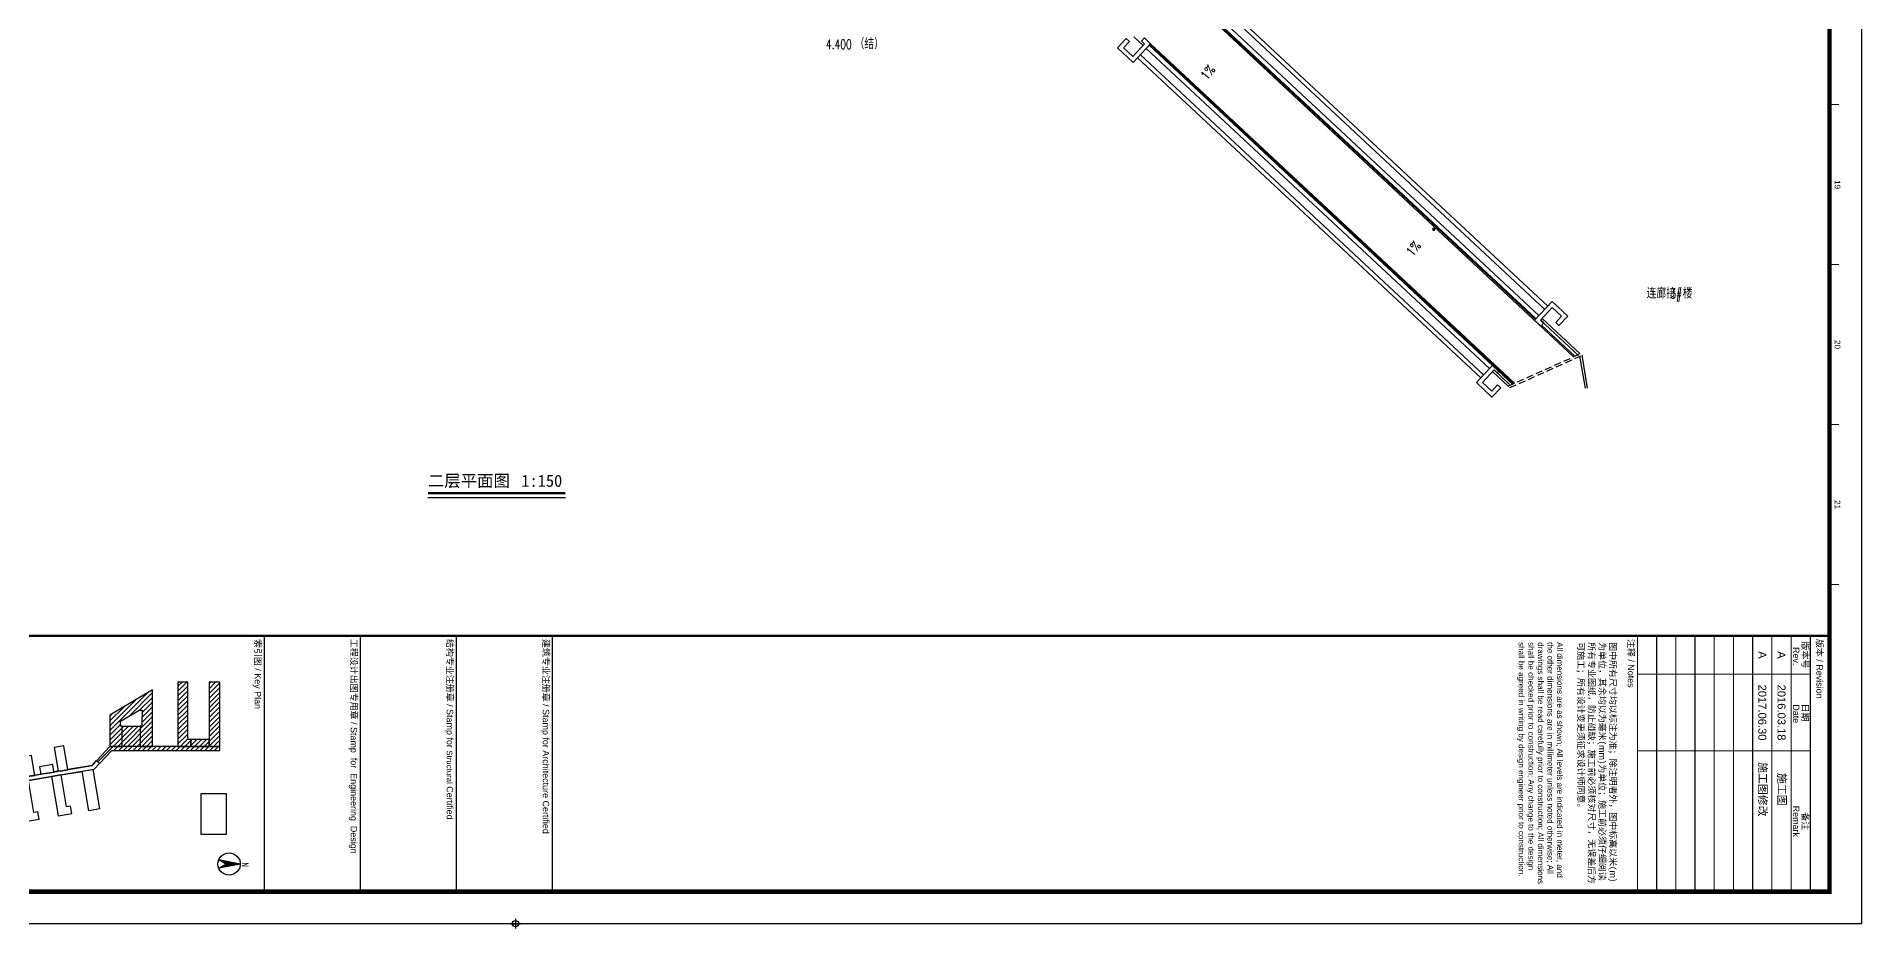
# Model space of a CAD drawing. Extents: x 447078 to 1776277, y 243534 to 519428.
# Drawn here: x 941896 to 1027420, y 340628 to 382446 of the extents above; entities that cross this region are included whole.
import ezdxf
from ezdxf.enums import TextEntityAlignment as Align

# ---------------------------------------------------------------- set-up
doc = ezdxf.new("R2010")
doc.units = 0
doc.header["$LTSCALE"] = 1000
doc.header["$MEASUREMENT"] = 0
doc.linetypes.add('HIDDEN2', pattern=[4.7625, 3.175, -1.5875])
for name, color, linetype in [('A-FIXT', 211, 'Continuous'), ('A-GLAZ-BLIN', 9, 'Continuous'), ('A-HATH', 8, 'Continuous'), ('A-HOLE-DASH', 21, 'HIDDEN2'), ('A-HRAL', 104, 'Continuous'), ('A-OVER', 23, 'Continuous'), ('A-WALL', 140, 'Continuous'), ('G-0-XREF', 2, 'Continuous'), ('G-ANNO-NOTE', 80, 'Continuous'), ('X-连廊栏杆修改', 43, 'Continuous'), ('图框CCDI_B0GA0+0.00$0$G-0-XREF', 2, 'Continuous'), ('图框CCDI_B0GA0+0.00$0$G-ANNO-NOTE', 21, 'Continuous'), ('图框CCDI_B0GA0+0.00$0$G-ANNO-TEXT', 33, 'Continuous'), ('图框CCDI_B0GA0+0.00$0$G-BORD', 3, 'Continuous'), ('图框CCDI_B0GA0+0.00$0$符号', 7, 'Continuous')]:
    doc.layers.add(name, color=color, linetype=linetype)
doc.styles.add('_TCH_DIM', font='SIMPLEX', dxfattribs={"bigfont": 'GBCBIG'})
doc.styles.add('CCDI_T_G02', font='simplex.shx', dxfattribs={"width": 0.8, "bigfont": 'zjdz.shx'})
doc.styles.add('CCDI_T_G03', font='')
doc.styles.add('图框CCDI_B0GA0+0.00$0$CCDI_T0G_01', font='')
doc.styles.add('图框CCDI_B0GA0+0.00$0$CCDI_T_G01', font='')
doc.styles.add('图框CCDI_B0GA0+0.00$0$STANDARD', font='txt')
doc.styles.get('CCDI_T_G03').set_extended_font_data('SimHei')
doc.styles.get('图框CCDI_B0GA0+0.00$0$CCDI_T0G_01').set_extended_font_data('Arial')
doc.styles.get('图框CCDI_B0GA0+0.00$0$CCDI_T_G01').set_extended_font_data('Arial')

# ---------------------------------------------------------------- blocks, each defined once
blk = doc.blocks.new('图框CCDI_B0GA0+0.00$0$MidPoitent')
for p, q in [((-1.5, 0), (1.5, 0)), ((0, -1.5), (0, 1.5))]:
    blk.add_line(p, q)
blk.add_circle((0, 0), 1)
blk = doc.blocks.new('图框CCDI_B0GA0+0.00$0$A$C52F44C65')
at = {"layer": '图框CCDI_B0GA0+0.00$0$G-ANNO-NOTE', "color": 8}
for points in [[(-5267, -1389), (-6417, -1389), (-6417, -1389), (-6417, -1389), (-6546, -1389), (-6546, -1659), (-6546, -1722), (-4760, -1722), (-4760, -1719), (-4540, -1719), (-4540, -1389), (-5267, -1389), (-5267, -1389)], [(-4417, -1389), (-4540, -1389), (-4540, -2696), (-4543, -2696), (-4543, -3490), (-4540, -3490), (-4540, -4825), (-3946, -5379), (-3819, -6134), (-3812, -6133), (-3772, -6372), (-3775, -6373), (-3765, -6435), (-3768, -6435), (-3745, -6569), (-3739, -6568), (-3587, -7469), (-3469, -7449), (-3472, -7430), (-3469, -7430), (-3479, -7367), (-3476, -7367), (-3598, -6646), (-3604, -6647), (-3644, -6408), (-3641, -6408), (-3652, -6346), (-3649, -6345), (-3760, -5687), (-3763, -5687), (-3774, -5625), (-3777, -5625), (-3822, -5358), (-3816, -5357), (-3821, -5323), (-4417, -4768)], [(-4760, -2293), (-4540, -2293), (-4540, -1719), (-4760, -1719)], [(-4540, -2293), (-4760, -2293), (-4760, -2390), (-6546, -2390), (-6546, -2453), (-6546, -2696), (-6417, -2696), (-6417, -2696), (-6417, -2696), (-4543, -2696), (-4543, -2696), (-4540, -2696)], [(-4540, -3490), (-6307, -3490), (-5520, -4825), (-4675, -4825), (-4540, -4825), (-4540, -4554), (-4540, -4435), (-5176, -4435), (-5176, -4491), (-5176, -4491), (-5176, -4491), (-5329, -4491), (-5663, -3924), (-5669, -3924), (-5669, -3820), (-5469, -3820), (-5469, -3824), (-5176, -3824), (-5176, -3824), (-5176, -3824), (-5176, -3880), (-4540, -3880), (-4540, -3761), (-4540, -3761)], [(-5176, -3880), (-4939, -3880), (-4939, -3880), (-4540, -3880), (-4540, -4435), (-4939, -4435), (-4939, -4435), (-5176, -4435)], [(-3774, -5625), (-3777, -5625), (-3822, -5358), (-2586, -5149), (-2540, -5417), (-2540, -5417), (-2530, -5479), (-3763, -5687)], [(-3812, -6133), (-3818, -6134), (-3818, -6134), (-4427, -6237), (-4561, -6260), (-4520, -6499), (-4510, -6561), (-3768, -6435), (-3768, -6435), (-3765, -6435), (-3775, -6373), (-3772, -6372)], [(-2368, -6438), (-2440, -6010), (-2673, -6049), (-2652, -6177), (-3649, -6345), (-3649, -6345), (-3652, -6346), (-3641, -6408), (-3644, -6408), (-3604, -6647), (-3598, -6646)], [(-3739, -6568), (-3745, -6569), (-3744, -6572), (-3971, -6610), (-3902, -7022), (-3669, -6983)], [(-3637, -7169), (-3870, -7209), (-3870, -7209), (-4259, -7272), (-4208, -7574), (-3587, -7469)], [(-2268, -7032), (-2501, -7071), (-2479, -7198), (-3479, -7367), (-3469, -7430), (-3472, -7430), (-3469, -7449), (-3469, -7449), (-3469, -7449), (-3431, -7669), (-2195, -7460)]]:
    blk.add_lwpolyline(points, close=True, dxfattribs=at)
at = {"layer": '图框CCDI_B0GA0+0.00$0$G-ANNO-NOTE', "color": 8, "elevation": 63}
blk.add_lwpolyline([(-3054, -1178), (-3054, -1981), (-1801, -1981), (-1801, -1222), (-1801, -1222), (-1801, -1222), (-1801, -1222), (-1801, -1178)], close=True, dxfattribs=at)
at = {"layer": '图框CCDI_B0GA0+0.00$0$G-ANNO-NOTE', "color": 8}
blk.add_lwpolyline([(-4098, -5238), (-4012, -5145), (-3821, -5323), (-3466, -7429), (-3472, -7430), (-3469, -7449), (-3587, -7469), (-3946, -5379), (-4098, -5238)], dxfattribs=at)
blk = doc.blocks.new('图框CCDI_B0GA0+0.00$0$$plan$00002322')
at = {"layer": '图框CCDI_B0GA0+0.00$0$符号'}
blk.add_hatch(color=256, dxfattribs=at).paths.add_polyline_path([(0, 1000), (-382, -924), (0, -280), (382, -924)])
for p, q in [((0, 1000, 0), (-382, -924, 0)), ((0, 1000, 0), (382, -924, 0)), ((0, -280, 0), (-382, -924, 0)), ((382, -924, 0), (0, -280, 0))]:
    blk.add_line(p, q, dxfattribs=at)
blk.add_circle((0, 0, 0), 1000, dxfattribs=at)
blk = doc.blocks.new('图框CCDI_B0GA0+0.00')
at = {"layer": 'A-HATH', "ltscale": 5}
h = blk.add_hatch(dxfattribs=at)
h.set_pattern_fill('ANSI31', color=256, scale=66.666667, angle=90, style=0)
h.set_pattern_definition([(135, (125527.01, -381443.67), (-74.835468, -74.835468), [])])
h.paths.add_polyline_path([(113360, 29375), (112380, 29375), (111593, 30710), (113357, 30710), (113360, 30320), (112724, 30320), (112724, 30376), (112231, 30380), (112231, 30276), (112571, 29709), (112724, 29709), (112724, 29765), (113360, 29765)])
h.paths.add_polyline_path([(111354, 31810), (113140, 31810), (113140, 32478), (111354, 32478), (111354, 32811), (113360, 32811), (113360, 31504), (111354, 31504)])
h.paths.add_polyline_path([(113802, 28962), (113888, 29055), (113483, 29432), (113483, 32811), (113360, 32811), (113360, 29375)])
h.paths.add_polyline_path([(112724, 29765), (112724, 30320), (113360, 30320), (113360, 29765)], flags=17)
at = {"layer": '图框CCDI_B0GA0+0.00$0$G-BORD'}
blk.add_lwpolyline([(0, 84100), (118900, 84100), (118900, 0), (0, 0)], close=True, dxfattribs=at)
for points, const_width in [([(93300, 83100), (93300, 83400)], 35), ([(98300, 83100), (98300, 83400)], 35), ([(103300, 83100), (103300, 83400)], 35), ([(108300, 83100), (108300, 83400)], 35), ([(109900, 1000), (109900, 83100)], 70), ([(109900, 82500), (117900, 82500)], 35), ([(111100, 77100), (111100, 82500)], 35), ([(113500, 77100), (113500, 82500)], 35), ([(109900, 81900), (117900, 81900)], 35), ([(109900, 81300), (117900, 81300)], 35), ([(109900, 80700), (117900, 80700)], 35), ([(109900, 80100), (117900, 80100)], 35), ([(109900, 79500), (117900, 79500)], 35), ([(109900, 78900), (117900, 78900)], 35), ([(109900, 78300), (117900, 78300)], 35), ([(109900, 77700), (117900, 77700)], 35), ([(109900, 77100), (117900, 77100)], 35), ([(109900, 43200), (117900, 43200)], 35), ([(109900, 40200), (117900, 40200)], 35), ([(109900, 37200), (117900, 37200)], 35), ([(109900, 34200), (117900, 34200)], 35)]:
    blk.add_lwpolyline(points, dxfattribs=dict(at, const_width=const_width))
at = {"layer": '图框CCDI_B0GA0+0.00$0$G-BORD', "const_width": 140}
blk.add_lwpolyline([(3300, 83100), (117900, 83100), (117900, 1000), (3300, 1000)], close=True, dxfattribs=at)
at = {"layer": '图框CCDI_B0GA0+0.00$0$G-0-XREF', "ltscale": 5}
blk.add_blockref('图框CCDI_B0GA0+0.00$0$A$C52F44C65', (117900, 34200), dxfattribs=at)
at = {"layer": '图框CCDI_B0GA0+0.00$0$G-ANNO-TEXT', "xscale": 0.3499199999999991, "yscale": 0.3499199999999991, "zscale": 0.3499199999999991}
blk.add_blockref('图框CCDI_B0GA0+0.00$0$$plan$00002322', (117034, 33099, 0), dxfattribs=at)
at = {"layer": '图框CCDI_B0GA0+0.00$0$G-BORD', "xscale": 100, "yscale": 100, "zscale": 100}
blk.add_blockref('图框CCDI_B0GA0+0.00$0$MidPoitent', (118900, 42050), dxfattribs=at)
blk.add_blockref('图框CCDI_B0GA0+0.00$0$MidPoitent', (118900, 42050), dxfattribs=at)
at = {"layer": '图框CCDI_B0GA0+0.00$0$G-ANNO-TEXT', "style": '图框CCDI_B0GA0+0.00$0$CCDI_T_G01'}
for s, p in [('19', (95800, 83350)), ('20', (100800, 83350)), ('21', (105800, 83350))]:
    blk.add_text(s, height=180, dxfattribs=at).set_placement(p, align=Align.MIDDLE_CENTER)
at = {"layer": '图框CCDI_B0GA0+0.00$0$G-ANNO-TEXT'}
for s, insert, char_height, width, attachment_point, style in [('{\\fSimSun|b0|i0|c134|p54;版本} / Revision', (110000, 82780), 200, 7900, 4, '图框CCDI_B0GA0+0.00$0$CCDI_T_G01'), ('A', (110500, 81600), 250, 1200, 5, '图框CCDI_B0GA0+0.00$0$CCDI_T_G01'), ('{\\fArial|b0|i0|c0|p34;2016.03.18}', (112300, 81600), 250, 2400, 5, '图框CCDI_B0GA0+0.00$0$STANDARD'), ('{\\fSimSun|b0|i0|c134|p2;施工图}', (114700, 81600), 250, 2400, 5, '图框CCDI_B0GA0+0.00$0$STANDARD'), ('A', (110500, 81000), 250, 1200, 5, '图框CCDI_B0GA0+0.00$0$CCDI_T_G01'), ('{\\fArial|b0|i0|c0|p34;2017.06.30}', (112300, 81000), 250, 2400, 5, '图框CCDI_B0GA0+0.00$0$STANDARD'), ('{\\fSimSun|b0|i0|c134|p2;施工图修改}', (114700, 81000), 250, 2400, 5, '图框CCDI_B0GA0+0.00$0$STANDARD'), ('{\\fSimSun|b0|i0|c134|p54;注释} / {\\fArial|b0|i0|c238|p34;Notes}', (110000, 77000), 200, 7900, 1, '图框CCDI_B0GA0+0.00$0$CCDI_T_G01'), ('{\\fSimSun|b0|i0|c134|p54;图中所有尺寸均以标注为准；除注明者外，图中标高以米(\\fArial|b0|i0|c238|p34;m\\fSimSun|b0|i0|c134|p54;)为单位，其余均以为毫米(\\fArial|b0|i0|c238|p34;mm\\fSimSun|b0|i0|c134|p54;)为单位；施工前必须仔细阅读所有专业图纸，防止碰缺；施工前必须核对尺寸，无误差后方可施工；所有设计变更须征求设计师同意。\\P\\fSimSun|b1|i0|c134|p54;\\P\\fArial|b0|i0|c0|p34;\\H0.9x;All dimensions are as shown; All levels are indicated in meter, and the other dimensions are in millimeter unless noted otherwise; All drawings shall be read carefully prior to construction; All dimensions shall be checked prior to construction; Any change to the design shall be agreed in writing by design engineer prior to construction.}', (110100, 76436), 200, 7600, 1, '图框CCDI_B0GA0+0.00$0$CCDI_T_G01'), ('{\\fSimSun|b0|i0|c134|p54;建筑专业注册章} / Stamp for Architecture Certified', (110000, 43100), 200, 7900, 1, '图框CCDI_B0GA0+0.00$0$CCDI_T_G01'), ('{\\fSimSun|b0|i0|c134|p54;结构专业注册章} / Stamp for {\\H0.875x;Structural} Certified', (110000, 40100), 200, 7900, 1, '图框CCDI_B0GA0+0.00$0$CCDI_T_G01'), ('{\\fSimSun|b0|i0|c134|p54;工程设计出图专用章} / Stamp  for  Engineering  Design', (110000, 37100), 200, 7900, 1, '图框CCDI_B0GA0+0.00$0$CCDI_T_G01'), ('{\\fSimSun|b0|i0|c134|p54;索引图} / Key Plan', (110000, 34100), 200, 7900, 1, '图框CCDI_B0GA0+0.00$0$CCDI_T_G01'), ('\\pxl0.8335;{\\fSimHei|b0|i0|c134|p2;N}', (116818, 33508), 200, 753.13, 7, '图框CCDI_B0GA0+0.00$0$CCDI_T0G_01')]:
    blk.add_mtext(s, dxfattribs=dict(at, insert=insert, char_height=char_height, width=width, attachment_point=attachment_point, style=style))
at = {"layer": '图框CCDI_B0GA0+0.00$0$G-ANNO-TEXT', "char_height": 200, "attachment_point": 5, "line_spacing_factor": 0.84, "style": '图框CCDI_B0GA0+0.00$0$CCDI_T_G01'}
for s, insert, width in [('{\\fSimSun|b0|i0|c134|p54;版本号\\P} Rev.', (110500, 82200), 1200), ('{\\fSimSun|b0|i0|c134|p54;日期\\P} Date', (112300, 82200), 2400), ('{\\fSimSun|b0|i0|c134|p54;备注\\P}Remark', (115700, 82200), 4400)]:
    blk.add_mtext(s, dxfattribs=dict(at, insert=insert, width=width))
blk = doc.blocks.new('连廊2F2')
at = {"layer": 'A-GLAZ-BLIN'}
for p, q in [((-253130, 57849), (-236347, 42185)), ((-252930, 57936), (-236210, 42332)), ((-255433, 53979), (-239349, 38969)), ((-255296, 54125), (-239212, 39115))]:
    blk.add_line(p, q, dxfattribs=at)
at = {"layer": 'A-HRAL'}
for p, q in [((-236790, 41710), (-253780, 57566)), ((-236756, 41747), (-253746, 57602)), ((-234944, 39988), (-236498, 41437))]:
    blk.add_line(p, q, dxfattribs=at)
for points in [[(-254887, 54564), (-237849, 38663)], [(-254853, 54600), (-237815, 38700)]]:
    blk.add_lwpolyline(points, dxfattribs=at)
at = {"layer": 'A-OVER'}
for p, q in [((-236619, 41893), (-253435, 57586)), ((-234697, 40099), (-236473, 41757))]:
    blk.add_line(p, q, dxfattribs=at)
for points in [[(-255608, 54963), (-255169, 54554)], [(-255023, 54418), (-238939, 39407)], [(-238793, 39271), (-238062, 38589)]]:
    blk.add_lwpolyline(points, dxfattribs=at)
at = {"layer": 'A-WALL'}
for p, q in [((-255959, 54881), (-256368, 54442)), ((-255813, 54744), (-256086, 54452)), ((-255813, 54744), (-255959, 54881)), ((-255111, 54910), (-255247, 54764)), ((-255247, 54764), (-255101, 54627)), ((-255111, 54910), (-254818, 54637)), ((-256368, 54442), (-255637, 53760)), ((-256086, 54452), (-255647, 54042)), ((-255101, 54627), (-255647, 54042)), ((-254818, 54637), (-255637, 53760)), ((-236824, 41674), (-236005, 42551)), ((-236541, 41683), (-235996, 42268)), ((-235274, 41869), (-236005, 42551)), ((-235557, 41859), (-235996, 42268)), ((-236532, 41401), (-236824, 41674)), ((-236395, 41547), (-236541, 41683)), ((-236532, 41401), (-236395, 41547)), ((-235830, 41567), (-235557, 41859)), ((-235830, 41567), (-235684, 41430)), ((-235684, 41430), (-235274, 41869)), ((-238735, 39627), (-239553, 38749)), ((-238725, 39344), (-239271, 38759)), ((-238442, 39354), (-238735, 39627)), ((-238579, 39208), (-238725, 39344)), ((-238579, 39208), (-238442, 39354)), ((-238822, 38067), (-239553, 38749)), ((-238832, 38350), (-239271, 38759)), ((-238559, 38642), (-238832, 38350)), ((-238413, 38506), (-238822, 38067)), ((-238413, 38506), (-238559, 38642))]:
    blk.add_line(p, q, dxfattribs=at)
at = {"layer": 'X-连廊栏杆修改'}
for p, q in [((-234994, 39965), (-253830, 57544)), ((-234765, 40026), (-236541, 41683))]:
    blk.add_line(p, q, dxfattribs=at)
for points in [[(-254818, 54637), (-237765, 38722)], [(-238725, 39344), (-237994, 38662)]]:
    blk.add_lwpolyline(points, dxfattribs=at)
blk = doc.blocks.new('DI LOU')
at = {"layer": 'A-FIXT'}
h = blk.add_hatch(dxfattribs=at)
h.set_pattern_fill('ANSI31', color=256, scale=10)
h.set_pattern_definition([(45, (-842091.153, -1894175.001), (-11.22532015, 11.22532015), [])])
h.paths.add_polyline_path([(-50, 0, 1), (50, 0, 1)])
blk.add_circle((0, 0), 50, dxfattribs=at)

msp = doc.modelspace()

# ---------------------------------------------------------------- linework, layer by layer
at = {"ltscale": 5}
for p, q in [((1014479.6, 365966.9), (1014227.8, 367456.8)), ((1014581, 365966.9), (1014322.1, 367499.1))]:
    msp.add_line(p, q, dxfattribs=at)
at = {"layer": 'A-FIXT'}
for points in [[(996710, 380109.9, 0, 0, 0), (997339.9, 380909.2, 60, 0, 0), (997451.3, 381050.5, 0, 0, 0)], [(1006347.6, 371853, 0, 0, 0), (1006977.5, 372652.2, 60, 0, 0), (1007088.9, 372793.6, 0, 0, 0)]]:
    msp.add_lwpolyline(points, format="xyseb", dxfattribs=at)
at = {"layer": 'A-HOLE-DASH', "ltscale": 0.1}
msp.add_line((1010863.2, 366057), (1014228.7, 367566.8), dxfattribs=at)
msp.add_lwpolyline([(1010942.5, 365982.9), (1014322.1, 367499.1)], dxfattribs=at)
at = {"layer": 'G-ANNO-NOTE', "const_width": 105}
msp.add_lwpolyline([(960237.8, 361038.2), (966682.8, 361038.2)], dxfattribs=at)
at = {"layer": 'G-ANNO-NOTE'}
msp.add_lwpolyline([(960237.8, 360828.2), (966682.8, 360828.2)], dxfattribs=at)

# ---------------------------------------------------------------- block references
msp.add_blockref('连廊2F2', (1248925.4, 327468.2))
at = {"layer": 'A-FIXT', "extrusion": (0, 0, -1), "zscale": -1, "rotation": 209.9999968260898}
msp.add_blockref('DI LOU', (-1007378.4, 373403.5), dxfattribs=at)
at = {"layer": 'G-0-XREF', "xscale": 1.5, "yscale": 1.5, "zscale": 1.5, "rotation": 270}
msp.add_blockref('图框CCDI_B0GA0+0.00', (901270.2, 519203.4), dxfattribs=at)

# ---------------------------------------------------------------- texts
at = {"layer": 'A-FIXT', "style": 'CCDI_T_G02', "width": 0.8}
for p in [(996748.9, 380354.2), (1006386.5, 372097.2)]:
    msp.add_text('1%%%', height=450, rotation=51.759448, dxfattribs=at).set_placement(p)
at = {"layer": 'G-ANNO-NOTE', "style": '_TCH_DIM', "width": 0.705882}
for s, p in [('4.400', (978887.3, 381854.5)), ('3#', (1018461.2, 370162.1))]:
    msp.add_text(s, height=446.25, dxfattribs=at).set_placement(p)
at = {"layer": 'G-ANNO-NOTE'}
for s, height, style, p in [('（结）', 506.38, '_TCH_DIM', (980237.3, 381854.5)), ('连廊接', 506.38, '_TCH_DIM', (1017355.3, 370162.1)), ('楼', 506.4, '_TCH_DIM', (1019046.2, 370162.1)), ('二层平面图', 563.29, 'CCDI_T_G03', (960237.8, 361336.8)), ('1:150', 563.29, 'CCDI_T_G03', (964618.2, 361336.8))]:
    msp.add_text(s, height=height, dxfattribs=dict(at, style=style)).set_placement(p)

doc.saveas('drawing.dxf')
